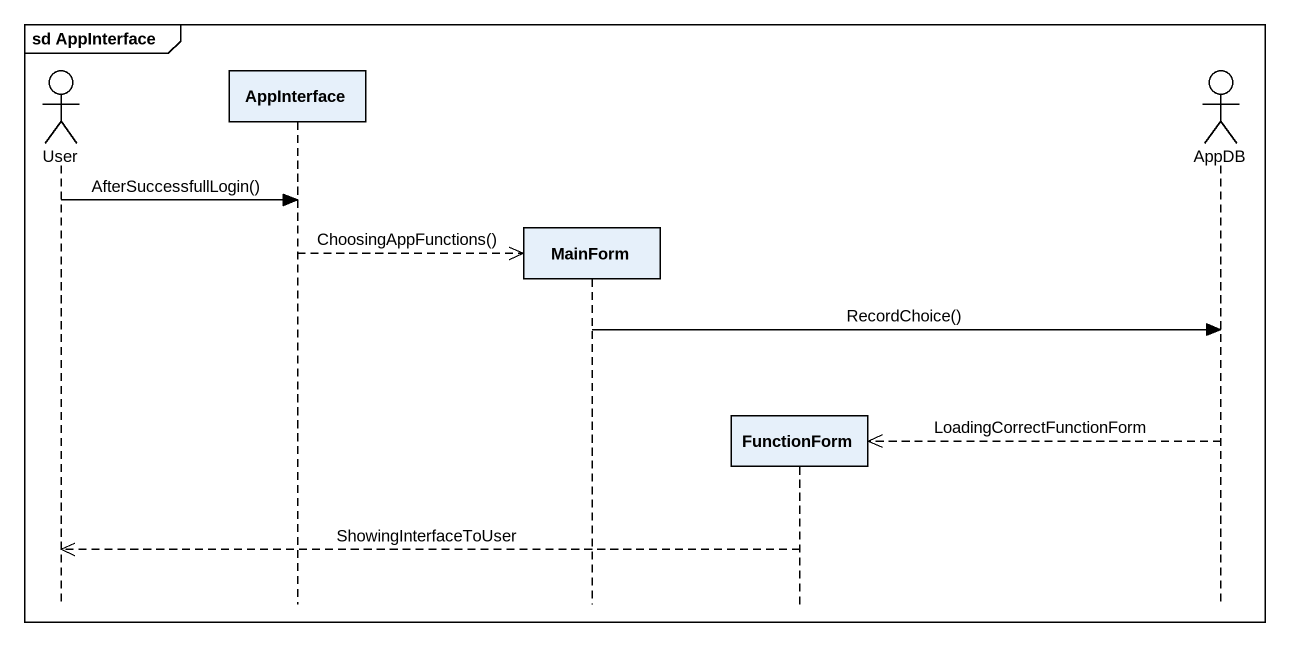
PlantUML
@startuml
mainframe sd AppInterface
hide footbox
actor User
participant AppInterface
participant MainForm
participant FunctionForm
actor AppDB

User -> AppInterface : AfterSuccessfullLogin()
AppInterface -->> MainForm ** : ChoosingAppFunctions()
MainForm -> AppDB : RecordChoice()
AppDB -->> FunctionForm ** : LoadingCorrectFunctionForm
FunctionForm -->> User : ShowingInterfaceToUser
@enduml
